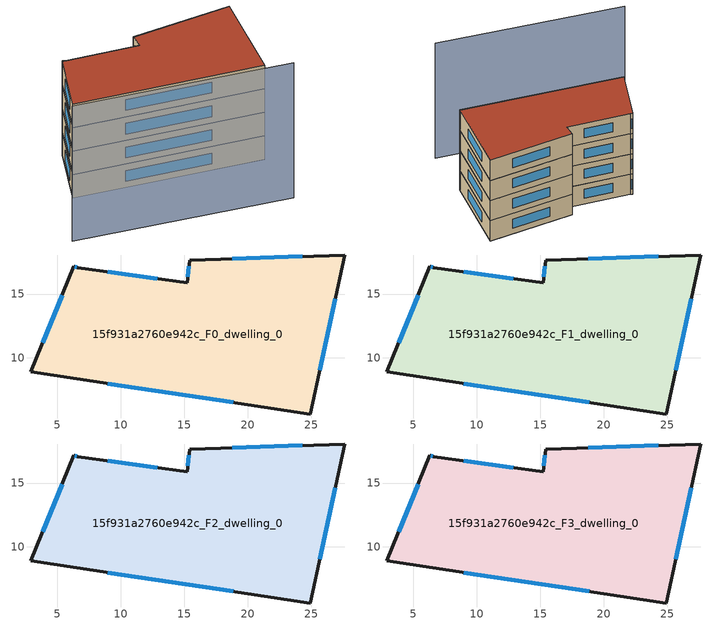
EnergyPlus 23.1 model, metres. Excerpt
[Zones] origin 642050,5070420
15f931a2760e942c_F0_dwelling_0
 floor ground (EU_floor_Construction): 24.92,5.57 27.63,18.07 15.42,17.68 15.22,15.88 6.61,17.08 6.31,17.18 2.91,8.88 z0
 wall outside (EU_wall_Construction): 27.63,18.07 24.92,5.57 2.91,8.88 6.31,17.18 6.61,17.08 15.22,15.88 15.42,17.68 27.63,18.07 z0:3
 window (EU_Window_Construction): 26.88,14.63 25.67,9.01 / 18.86,6.48 8.97,7.96 / 3.85,11.16 5.38,14.89 / 6.4,17.15 6.53,17.11 / 8.98,16.75 12.85,16.21 / 15.27,16.37 15.36,17.18 / 18.78,17.79 24.27,17.96 z0.83:2.17
15f931a2760e942c_F1_dwelling_0
 floor to 15f931a2760e942c_F0_dwelling_0 (EU_floor_Construction): 24.92,5.57 27.63,18.07 15.42,17.68 15.22,15.88 6.61,17.08 6.31,17.18 2.91,8.88 z3
 wall outside (EU_wall_Construction): 27.63,18.07 24.92,5.57 2.91,8.88 6.31,17.18 6.61,17.08 15.22,15.88 15.42,17.68 27.63,18.07 z3:6
 window (EU_Window_Construction): 26.88,14.63 25.67,9.01 / 18.86,6.48 8.97,7.96 / 3.85,11.16 5.38,14.89 / 6.4,17.15 6.53,17.11 / 8.98,16.75 12.85,16.21 / 15.27,16.37 15.36,17.18 / 18.78,17.79 24.27,17.96 z3.83:5.17
15f931a2760e942c_F2_dwelling_0
 floor to 15f931a2760e942c_F1_dwelling_0 (EU_floor_Construction): 24.92,5.57 27.63,18.07 15.42,17.68 15.22,15.88 6.61,17.08 6.31,17.18 2.91,8.88 z6
 wall outside (EU_wall_Construction): 27.63,18.07 24.92,5.57 2.91,8.88 6.31,17.18 6.61,17.08 15.22,15.88 15.42,17.68 27.63,18.07 z6:9
 window (EU_Window_Construction): 26.88,14.63 25.67,9.01 / 18.86,6.48 8.97,7.96 / 3.85,11.16 5.38,14.89 / 6.4,17.15 6.53,17.11 / 8.98,16.75 12.85,16.21 / 15.27,16.37 15.36,17.18 / 18.78,17.79 24.27,17.96 z6.83:8.17
15f931a2760e942c_F3_dwelling_0
 floor to 15f931a2760e942c_F2_dwelling_0 (EU_floor_Construction): 24.92,5.57 27.63,18.07 15.42,17.68 15.22,15.88 6.61,17.08 6.31,17.18 2.91,8.88 z9
 wall outside (EU_wall_Construction): 27.63,18.07 24.92,5.57 2.91,8.88 6.31,17.18 6.61,17.08 15.22,15.88 15.42,17.68 27.63,18.07 z9:12
 window (EU_Window_Construction): 26.88,14.63 25.67,9.01 / 18.86,6.48 8.97,7.96 / 3.85,11.16 5.38,14.89 / 6.4,17.15 6.53,17.11 / 8.98,16.75 12.85,16.21 / 15.27,16.37 15.36,17.18 / 18.78,17.79 24.27,17.96 z9.83:11.17
 roof outside (EU_roof_Construction): 27.63,18.07 24.92,5.57 2.91,8.88 6.31,17.18 6.61,17.08 15.22,15.88 15.42,17.68 z12
shading: -1.52,1.29 23.78,-2.8 z0:17.1
[Building]
EU S2 Campaign: North Axis=0; Terrain=City; Solar Distribution=FullExterior
[Site:Location]
Lyon-Bron: Latitude=45.75; Longitude=5; Time Zone=1; Elevation=198
[SizingPeriod:WeatherFileDays]
AnnualSizingPeriod: Begin Month=1; Begin Day of Month=1; End Month=12; End Day of Month=31; Day of Week for Start Day=Monday; Use Weather File Daylight Saving Period=No; Use Weather File Rain and Snow Indicators=No
[MATERIAL]
EU_InternalMass_Material: Roughness=MediumRough; Thickness=0.1; Conductivity=1; Density=1800; Specific Heat=900; Thermal Absorptance=0.9; Solar Absorptance=0.7; Visible Absorptance=0.7
[MATERIAL:NOMASS] Roughness=MediumRough; Thermal Absorptance=0.9; Solar Absorptance=0.7; Visible Absorptance=0.7
Name | Thermal Resistance
EU_wall_NoMass | 0.87146
EU_roof_NoMass | 0.842276
EU_floor_NoMass | 0.496999
[WINDOWMATERIAL:SIMPLEGLAZINGSYSTEM]
EU_Window_SimpleGlazing: UFactor=2.2525; Solar Heat Gain Coefficient=0.76; Visible Transmittance=0.76
[CONSTRUCTION]
EU_wall_Construction: EU_wall_NoMass
EU_roof_Construction: EU_roof_NoMass
EU_floor_Construction: EU_floor_NoMass
EU_InternalMass_Construction: EU_InternalMass_Material
EU_Window_Construction: EU_Window_SimpleGlazing
[ZONE] Type=1; Multiplier=1; Ceiling Height=autocalculate; Volume=665.963; Floor Area=autocalculate; Part of Total Floor Area=Yes
15f931a2760e942c_F0_dwelling_0; 15f931a2760e942c_F1_dwelling_0; 15f931a2760e942c_F2_dwelling_0; 15f931a2760e942c_F3_dwelling_0
[INTERNALMASS] Construction=EU_InternalMass_Construction; Surface Area=221.988
Name | Zone or ZoneList
15f931a2760e942c_F0_dwelling_0_EU_InternalMass | 15f931a2760e942c_F0_dwelling_0
15f931a2760e942c_F1_dwelling_0_EU_InternalMass | 15f931a2760e942c_F1_dwelling_0
15f931a2760e942c_F2_dwelling_0_EU_InternalMass | 15f931a2760e942c_F2_dwelling_0
15f931a2760e942c_F3_dwelling_0_EU_InternalMass | 15f931a2760e942c_F3_dwelling_0
[OTHEREQUIPMENT] Fuel Type=Electricity; Design Level Calculation Method=Watts/Area; Power per Zone Floor Area=1; Fraction Latent=0; Fraction Radiant=0; Fraction Lost=0; Carbon Dioxide Generation Rate=0; EndUse Subcategory=EU_Step8_InternalGains
Name | Zone or ZoneList or Space or SpaceList | Schedule
EU_Step8_InternalGain_15f931a2760e942c_F0_dwelling_0_f000 | 15f931a2760e942c_F0_dwelling_0 | EU_Step8_GainSchedule_15f931a2760e942c_F0_dwelling_0_f000
EU_Step8_InternalGain_15f931a2760e942c_F1_dwelling_0_f000 | 15f931a2760e942c_F1_dwelling_0 | EU_Step8_GainSchedule_15f931a2760e942c_F1_dwelling_0_f000
EU_Step8_InternalGain_15f931a2760e942c_F2_dwelling_0_f000 | 15f931a2760e942c_F2_dwelling_0 | EU_Step8_GainSchedule_15f931a2760e942c_F2_dwelling_0_f000
EU_Step8_InternalGain_15f931a2760e942c_F3_dwelling_0_f000 | 15f931a2760e942c_F3_dwelling_0 | EU_Step8_GainSchedule_15f931a2760e942c_F3_dwelling_0_f000
[ZONEVENTILATION:DESIGNFLOWRATE] Schedule=EU_AlwaysOn; Design Flow Rate Calculation Method=AirChanges/Hour; Air Changes per Hour=0.425; Ventilation Type=Natural; Fan Pressure Rise=0; Fan Total Efficiency=1; Constant Term Coefficient=1; Temperature Term Coefficient=0; Velocity Term Coefficient=0; Velocity Squared Term Coefficient=0; Minimum Indoor Temperature=-100; Maximum Indoor Temperature=100; Delta Temperature=-100; Minimum Outdoor Temperature=-100; Maximum Outdoor Temperature=100; Maximum Wind Speed=40
Name | Zone or ZoneList or Space or SpaceList
EU_ConstantAir_15f931a2760e942c_F0_dwelling_0 | 15f931a2760e942c_F0_dwelling_0
EU_ConstantAir_15f931a2760e942c_F1_dwelling_0 | 15f931a2760e942c_F1_dwelling_0
EU_ConstantAir_15f931a2760e942c_F2_dwelling_0 | 15f931a2760e942c_F2_dwelling_0
EU_ConstantAir_15f931a2760e942c_F3_dwelling_0 | 15f931a2760e942c_F3_dwelling_0
[HVACTEMPLATE:THERMOSTAT] Constant Heating Setpoint=20; Constant Cooling Setpoint=50
EU_HeatOnly_15f931a2760e942c_F0_dwelling_0; EU_HeatOnly_15f931a2760e942c_F1_dwelling_0; EU_HeatOnly_15f931a2760e942c_F2_dwelling_0; EU_HeatOnly_15f931a2760e942c_F3_dwelling_0
[HVACTEMPLATE:ZONE:IDEALLOADSAIRSYSTEM] System Availability Schedule=EU_AlwaysOn; Maximum Heating Supply Air Temperature=50; Minimum Cooling Supply Air Temperature=13; Maximum Heating Supply Air Humidity Ratio=0.0156; Minimum Cooling Supply Air Humidity Ratio=0.0077; Heating Limit=NoLimit; Cooling Limit=NoLimit; Heating Availability Schedule=EU_AlwaysOn; Cooling Availability Schedule=EU_CoolingOff; Dehumidification Control Type=ConstantSensibleHeatRatio; Cooling Sensible Heat Ratio=0.7; Dehumidification Setpoint=60; Humidification Control Type=None; Humidification Setpoint=30; Outdoor Air Method=None; Outdoor Air Flow Rate per Person=0.00944; Outdoor Air Flow Rate per Zone Floor Area=0; Outdoor Air Flow Rate per Zone=0; Demand Controlled Ventilation Type=None; Outdoor Air Economizer Type=NoEconomizer; Heat Recovery Type=None; Sensible Heat Recovery Effectiveness=0.7; Latent Heat Recovery Effectiveness=0.65
Name | Template Thermostat
15f931a2760e942c_F0_dwelling_0 | EU_HeatOnly_15f931a2760e942c_F0_dwelling_0
15f931a2760e942c_F1_dwelling_0 | EU_HeatOnly_15f931a2760e942c_F1_dwelling_0
15f931a2760e942c_F2_dwelling_0 | EU_HeatOnly_15f931a2760e942c_F2_dwelling_0
15f931a2760e942c_F3_dwelling_0 | EU_HeatOnly_15f931a2760e942c_F3_dwelling_0
[SIZING:ZONE] Zone Cooling Design Supply Air Temperature Input Method=SupplyAirTemperature; Zone Cooling Design Supply Air Temperature=13; Zone Heating Design Supply Air Temperature Input Method=SupplyAirTemperature; Zone Heating Design Supply Air Temperature=50; Zone Cooling Design Supply Air Humidity Ratio=0.008; Zone Heating Design Supply Air Humidity Ratio=0.008; Cooling Design Air Flow Method=DesignDay; Cooling Design Air Flow Rate=0; Cooling Minimum Air Flow per Zone Floor Area=0.000762; Cooling Minimum Air Flow=0; Cooling Minimum Air Flow Fraction=0.2; Heating Design Air Flow Method=DesignDay; Heating Design Air Flow Rate=0; Heating Maximum Air Flow per Zone Floor Area=0.002032; Heating Maximum Air Flow=0.141576; Heating Maximum Air Flow Fraction=0.3; Account for Dedicated Outdoor Air System=No; Dedicated Outdoor Air System Control Strategy=NeutralSupplyAir; Dedicated Outdoor Air Low Setpoint Temperature for Design=autosize; Dedicated Outdoor Air High Setpoint Temperature for Design=autosize; Zone Load Sizing Method=Sensible Load Only No Latent Load; Zone Latent Cooling Design Supply Air Humidity Ratio Input Method=HumidityRatioDifference; Zone Cooling Design Supply Air Humidity Ratio Difference=0.005; Zone Latent Heating Design Supply Air Humidity Ratio Input Method=HumidityRatioDifference; Zone Humidification Design Supply Air Humidity Ratio Difference=0.005
15f931a2760e942c_F0_dwelling_0; 15f931a2760e942c_F1_dwelling_0; 15f931a2760e942c_F2_dwelling_0; 15f931a2760e942c_F3_dwelling_0
[SCHEDULE:CONSTANT]
Name | Hourly Value
EU_AlwaysOn | 1
EU_CoolingOff | 0
[SCHEDULE:FILE] Column Number=1; Rows to Skip at Top=0; Number of Hours of Data=8760; Column Separator=Comma; Interpolate to Timestep=No; Minutes per Item=60; Adjust Schedule for Daylight Savings=Yes
Name | File
EU_Step8_GainSchedule_15f931a2760e942c_F0_dwelling_0_f000 | ../../schedules/15f931a2760e942c/15f931a2760e942c_F0_dwelling_0_f000_gain.csv
EU_Step8_GainSchedule_15f931a2760e942c_F1_dwelling_0_f000 | ../../schedules/15f931a2760e942c/15f931a2760e942c_F1_dwelling_0_f000_gain.csv
EU_Step8_GainSchedule_15f931a2760e942c_F2_dwelling_0_f000 | ../../schedules/15f931a2760e942c/15f931a2760e942c_F2_dwelling_0_f000_gain.csv
EU_Step8_GainSchedule_15f931a2760e942c_F3_dwelling_0_f000 | ../../schedules/15f931a2760e942c/15f931a2760e942c_F3_dwelling_0_f000_gain.csv
